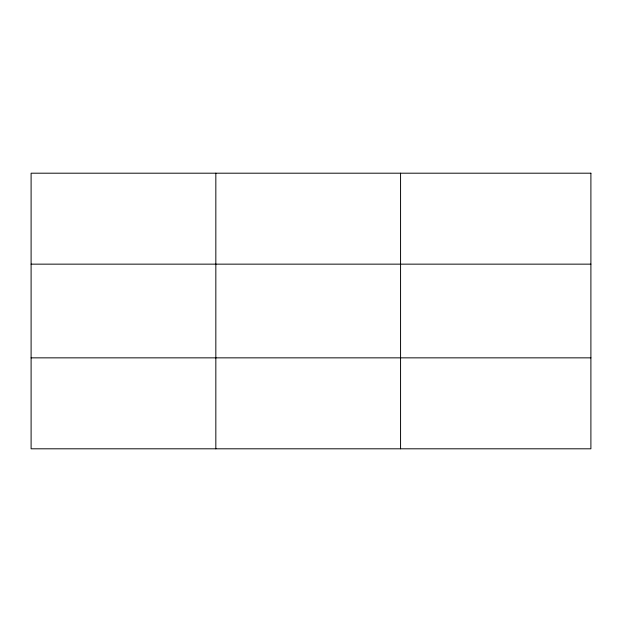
<?xml version="1.0" encoding="UTF-8"?>
<svg xmlns="http://www.w3.org/2000/svg" width="622" height="622" viewBox="0 0 622 622"><rect width="100%" height="100%" fill="white"/><g stroke="black" fill="none" stroke-linecap="round" stroke-linejoin="round"><path stroke-width="0.93" d="M215.834 448.804L215.834 173.196M400.568 448.804L400.568 173.196M31.1 264.148L590.9 264.148M31.1 357.852L590.9 357.852M590.9 173.196L590.9 448.804L31.1 448.804L31.1 173.196L590.9 173.196"/></g></svg>
